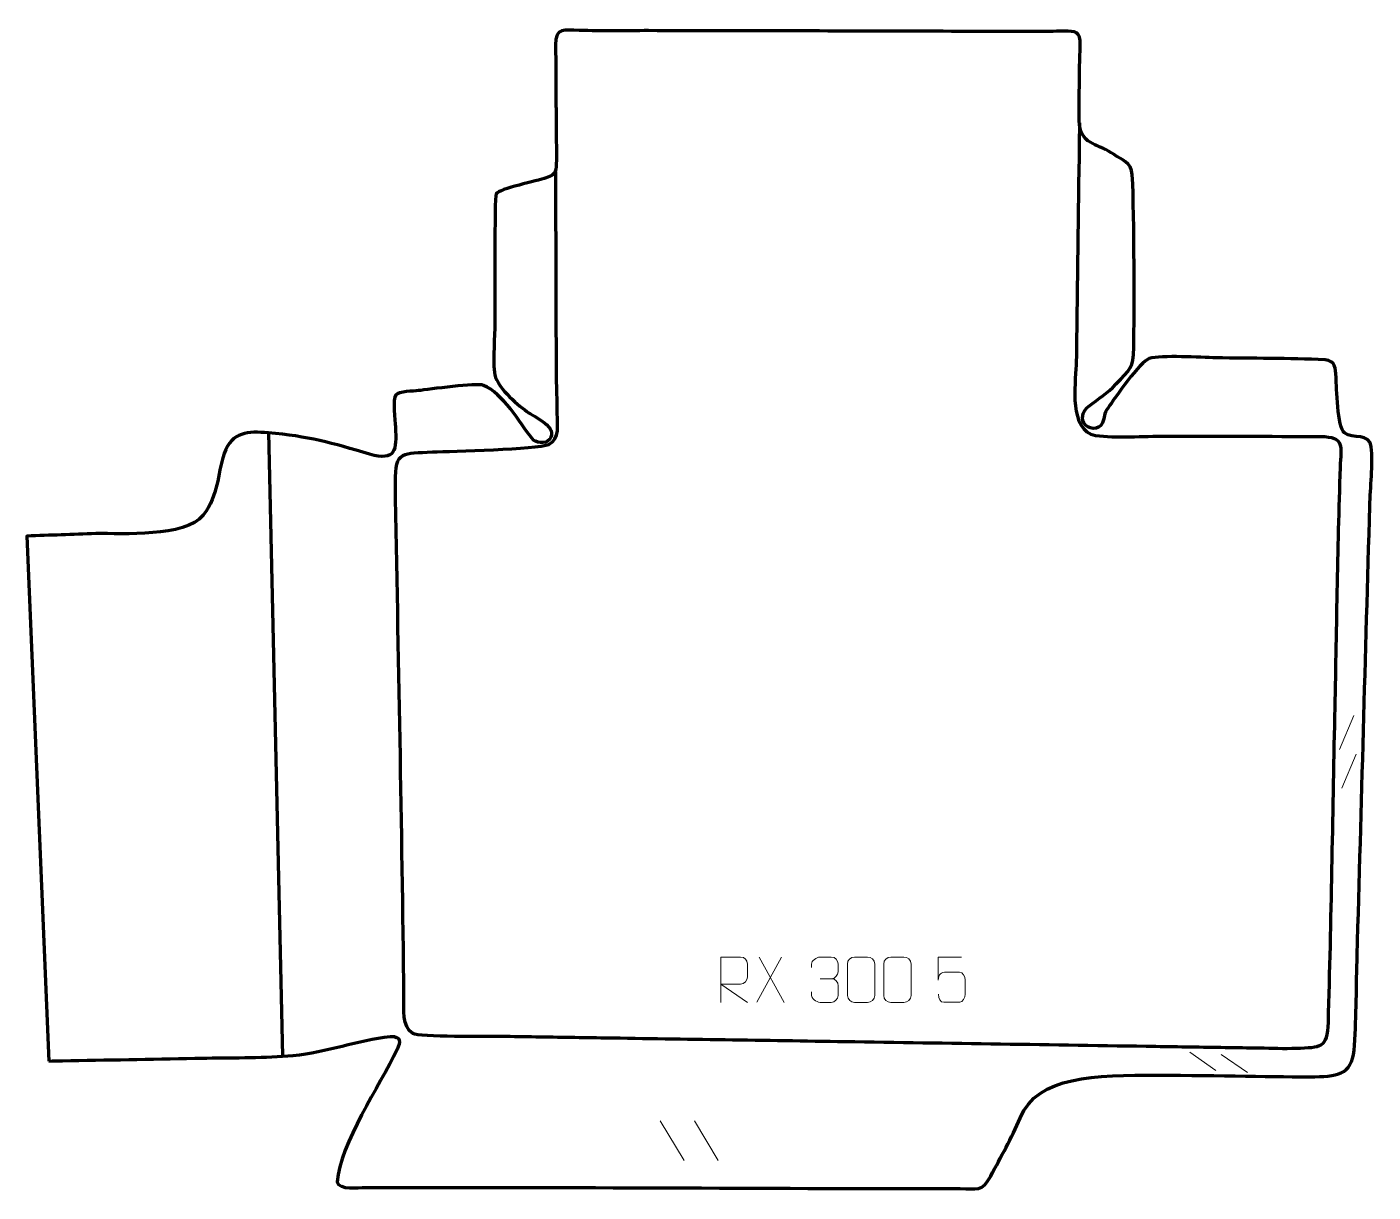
# Model space of a CAD drawing. Header units: millimetres. Extents: x 973 to 1715, y 6 to 649.
import ezdxf

# ---------------------------------------------------------------- set-up
doc = ezdxf.new("R2010")
doc.units = ezdxf.units.MM
doc.header["$MEASUREMENT"] = 0
doc.layers.add('layer 2', color=7, linetype='Continuous')
doc.layers.add('layer 3', color=7, linetype='Continuous')

msp = doc.modelspace()

# ---------------------------------------------------------------- linework, layer by layer
at = {"layer": 'layer 2', "color": 142, "lineweight": 158}
msp.add_open_spline([(1553.5263, 595.9842), (1553.4405, 589.6243), (1553.3547, 583.2643), (1553.2689, 576.9044), (1553.2689, 576.9044), (1552.7542, 538.7448), (1552.2395, 500.5852), (1551.7247, 462.4256), (1551.7247, 462.4256), (1551.1607, 451.7639), (1547.5693, 426.1063), (1562.3588, 423.6543), (1562.3588, 423.6543), (1573.574, 421.9325), (1589.1148, 423.3443), (1600.9325, 423.2989), (1600.9325, 423.2989), (1629.4375, 423.1895), (1657.942, 423.1598), (1686.4469, 423.0838), (1686.4469, 423.0838), (1700.231, 422.8121), (1697.707, 417.748), (1697.2825, 405.9905), (1697.2825, 405.9905), (1695.6495, 360.406), (1695.2162, 314.5038), (1694.2231, 268.8606), (1694.2231, 268.8606), (1693.0041, 212.5648), (1692.2899, 156.1425), (1690.5931, 99.8727), (1690.5931, 99.8727), (1690.1583, 85.4555), (1686.6666, 85.982), (1673.0758, 85.4807), (1673.0758, 85.4807), (1666.3544, 85.2327), (1659.597, 85.4757), (1652.8744, 85.6332), (1652.8744, 85.6332), (1640.1739, 85.8295), (1627.4734, 86.0259), (1614.7729, 86.2222), (1614.7729, 86.2222), (1608.4227, 86.3204), (1602.0724, 86.4186), (1595.7222, 86.5167), (1595.7222, 86.5167), (1538.57, 87.4003), (1481.4178, 88.2839), (1424.2656, 89.1675), (1424.2656, 89.1675), (1380.1313, 89.8498), (1335.9971, 90.5322), (1291.8629, 91.2145), (1291.8629, 91.2145), (1285.5127, 91.3127), (1279.1625, 91.4108), (1272.8122, 91.509), (1272.8122, 91.509), (1260.1117, 91.7054), (1247.4112, 91.9017), (1234.7107, 92.0981), (1234.7107, 92.0981), (1227.7391, 92.1445), (1189.1431, 91.7109), (1185.8761, 93.718), (1185.8761, 93.718), (1179.6209, 97.5609), (1180.9866, 107.3335), (1180.923, 113.785), (1180.923, 113.785), (1179.9351, 208.3666), (1177.8269, 303.0358), (1176.2162, 397.6215), (1176.2162, 397.6215), (1176.2545, 415.658), (1180.2407, 413.6947), (1196.7666, 414.5068), (1196.7666, 414.5068), (1207.5496, 415.0047), (1254.051, 415.9512), (1260.8935, 418.7229), (1260.8935, 418.7229), (1267.0568, 421.8089), (1265.6316, 429.7067), (1265.5045, 435.5747), (1265.5045, 435.5747), (1264.7576, 470.0567), (1264.9805, 504.9853), (1264.7915, 539.5171), (1264.7915, 539.5171), (1264.7378, 549.3375), (1264.6841, 559.1578), (1264.6304, 568.9782)], degree=3, knots=[0, 0, 0, 0, 0.04, 0.04, 0.04, 0.04, 0.08, 0.08, 0.08, 0.08, 0.12, 0.12, 0.12, 0.12, 0.16, 0.16, 0.16, 0.16, 0.2, 0.2, 0.2, 0.2, 0.24, 0.24, 0.24, 0.24, 0.28, 0.28, 0.28, 0.28, 0.32, 0.32, 0.32, 0.32, 0.36, 0.36, 0.36, 0.36, 0.4, 0.4, 0.4, 0.4, 0.44, 0.44, 0.44, 0.44, 0.48, 0.48, 0.48, 0.48, 0.52, 0.52, 0.52, 0.52, 0.56, 0.56, 0.56, 0.56, 0.6, 0.6, 0.6, 0.6, 0.64, 0.64, 0.64, 0.64, 0.68, 0.68, 0.68, 0.68, 0.72, 0.72, 0.72, 0.72, 0.76, 0.76, 0.76, 0.76, 0.8, 0.8, 0.8, 0.8, 0.84, 0.84, 0.84, 0.84, 0.88, 0.88, 0.88, 0.88, 0.92, 0.92, 0.92, 0.92, 1, 1, 1, 1], dxfattribs=at)
msp.add_open_spline([(1106.2158, 425.2395), (1106.2158, 425.2395), (1113.9764, 81.2397), (1113.9764, 81.2397)], degree=3, dxfattribs=at)
at = {"layer": 'layer 2', "color": 142, "lineweight": 9}
for points in [[(1704.9175, 269.1134), (1704.9175, 269.1134), (1696.9218, 250.4075), (1696.9218, 250.4075)], [(1706.1448, 247.8271), (1706.1448, 247.8271), (1698.1491, 229.1212), (1698.1491, 229.1212)], [(1389.2385, 135.891), (1389.2385, 135.891), (1375.4979, 110.9952), (1375.4979, 110.9952)], [(1376.9525, 135.891), (1376.9525, 135.891), (1390.6931, 110.9375), (1390.6931, 110.9375)], [(1410.4406, 123.9615), (1410.4406, 123.9615), (1416.637, 123.9615), (1416.637, 123.9615)], [(1614.423, 83.4565), (1614.423, 83.4565), (1628.8058, 73.3699), (1628.8058, 73.3699)], [(1631.7531, 82.2365), (1631.7531, 82.2365), (1646.1359, 72.1499), (1646.1359, 72.1499)], [(1322.2897, 45.5555), (1322.2897, 45.5555), (1335.4496, 23.6891), (1335.4496, 23.6891)], [(1322.2897, 45.5555), (1322.2897, 45.5555), (1335.4496, 23.6891), (1335.4496, 23.6891)], [(1341.1605, 45.5555), (1341.1605, 45.5555), (1354.3205, 23.6891), (1354.3205, 23.6891)], [(1341.1605, 45.5555), (1341.1605, 45.5555), (1354.3205, 23.6891), (1354.3205, 23.6891)]]:
    msp.add_open_spline(points, degree=3, dxfattribs=at)
for points, knots in [([(1355.7634, 110.9375), (1355.7634, 110.9375), (1355.7634, 135.891), (1355.7634, 135.891), (1355.7634, 135.891), (1359.3582, 135.891), (1362.9537, 135.891), (1366.5489, 135.891), (1366.5489, 135.891), (1368.8742, 135.8533), (1370.4315, 134.3633), (1370.4274, 131.9969), (1370.4274, 131.9969), (1370.427, 129.9614), (1370.427, 126.902), (1370.4274, 124.866), (1370.4274, 124.866), (1370.4209, 122.9905), (1368.6086, 121.0487), (1366.5991, 121.0296), (1366.5991, 121.0296), (1366.5991, 121.0296), (1355.7634, 121.0296), (1355.7634, 121.0296), (1355.7634, 121.0296), (1355.7634, 121.0296), (1370.4181, 110.9375), (1370.4181, 110.9375)], [0, 0, 0, 0, 0.125, 0.125, 0.125, 0.125, 0.25, 0.25, 0.25, 0.25, 0.375, 0.375, 0.375, 0.375, 0.5, 0.5, 0.5, 0.5, 0.625, 0.625, 0.625, 0.625, 0.75, 0.75, 0.75, 0.75, 1, 1, 1, 1]), ([(1405.7309, 130.2067), (1405.7309, 130.2067), (1405.7309, 132.0639), (1405.7309, 132.0639), (1405.7309, 132.0639), (1405.7166, 133.8058), (1408.3811, 135.9239), (1410.4402, 135.9012), (1410.4402, 135.9012), (1412.5043, 135.9012), (1414.5683, 135.9012), (1416.632, 135.9012), (1416.632, 135.9012), (1418.8265, 135.91), (1420.4248, 134.0632), (1420.4692, 132.1511), (1420.4692, 132.1511), (1420.4688, 130.716), (1420.4688, 129.2809), (1420.4692, 127.8454), (1420.4692, 127.8454), (1420.4206, 126.1919), (1418.818, 123.9619), (1416.6197, 123.9719), (1416.6197, 123.9719), (1418.8234, 123.9607), (1420.4314, 122.1575), (1420.4854, 120.098), (1420.4854, 120.098), (1420.485, 118.3133), (1420.485, 116.5286), (1420.4854, 114.7435), (1420.4854, 114.7435), (1420.4955, 112.6821), (1418.4406, 110.919), (1416.6197, 110.9271), (1416.6197, 110.9271), (1414.5544, 110.9274), (1412.4892, 110.9274), (1410.4236, 110.9271), (1410.4236, 110.9271), (1408.255, 110.9386), (1405.724, 113.3388), (1405.7054, 114.8006), (1405.7054, 114.8006), (1405.7054, 114.8006), (1405.7054, 116.7092), (1405.7054, 116.7092)], [0, 0, 0, 0, 0.07692308, 0.07692308, 0.07692308, 0.07692308, 0.15384615, 0.15384615, 0.15384615, 0.15384615, 0.23076923, 0.23076923, 0.23076923, 0.23076923, 0.30769231, 0.30769231, 0.30769231, 0.30769231, 0.38461538, 0.38461538, 0.38461538, 0.38461538, 0.46153846, 0.46153846, 0.46153846, 0.46153846, 0.53846154, 0.53846154, 0.53846154, 0.53846154, 0.61538462, 0.61538462, 0.61538462, 0.61538462, 0.69230769, 0.69230769, 0.69230769, 0.69230769, 0.76923077, 0.76923077, 0.76923077, 0.76923077, 0.84615385, 0.84615385, 0.84615385, 0.84615385, 1, 1, 1, 1]), ([(1429.5148, 135.9135), (1431.8809, 135.9135), (1434.2474, 135.9135), (1436.6139, 135.9135), (1436.6139, 135.9135), (1438.5944, 135.9491), (1440.6204, 134.4548), (1440.6475, 132.0127), (1440.6475, 132.0127), (1440.6471, 126.2553), (1440.6471, 120.4975), (1440.6475, 114.7393), (1440.6475, 114.7393), (1440.5054, 112.4117), (1438.799, 110.9294), (1436.6139, 110.9186), (1436.6139, 110.9186), (1434.2415, 110.919), (1431.8691, 110.919), (1429.4971, 110.9186), (1429.4971, 110.9186), (1427.5386, 110.813), (1425.5322, 112.7009), (1425.5436, 114.7219), (1425.5436, 114.7219), (1425.544, 120.5025), (1425.544, 126.2828), (1425.5436, 132.0626), (1425.5436, 132.0626), (1425.5479, 134.2046), (1427.325, 135.9271), (1429.5148, 135.9135)], [0, 0, 0, 0, 0.11111111, 0.11111111, 0.11111111, 0.11111111, 0.22222222, 0.22222222, 0.22222222, 0.22222222, 0.33333333, 0.33333333, 0.33333333, 0.33333333, 0.44444444, 0.44444444, 0.44444444, 0.44444444, 0.55555556, 0.55555556, 0.55555556, 0.55555556, 0.66666667, 0.66666667, 0.66666667, 0.66666667, 0.77777778, 0.77777778, 0.77777778, 0.77777778, 1, 1, 1, 1]), ([(1449.5148, 135.9135), (1451.8809, 135.9135), (1454.2474, 135.9135), (1456.6139, 135.9135), (1456.6139, 135.9135), (1458.5944, 135.9491), (1460.6204, 134.4548), (1460.6475, 132.0127), (1460.6475, 132.0127), (1460.6471, 126.2553), (1460.6471, 120.4975), (1460.6475, 114.7393), (1460.6475, 114.7393), (1460.5054, 112.4117), (1458.799, 110.9294), (1456.6139, 110.9186), (1456.6139, 110.9186), (1454.2415, 110.919), (1451.8691, 110.919), (1449.4971, 110.9186), (1449.4971, 110.9186), (1447.5386, 110.813), (1445.5322, 112.7009), (1445.5436, 114.7219), (1445.5436, 114.7219), (1445.544, 120.5025), (1445.544, 126.2828), (1445.5436, 132.0626), (1445.5436, 132.0626), (1445.5479, 134.2046), (1447.325, 135.9271), (1449.5148, 135.9135)], [0, 0, 0, 0, 0.11111111, 0.11111111, 0.11111111, 0.11111111, 0.22222222, 0.22222222, 0.22222222, 0.22222222, 0.33333333, 0.33333333, 0.33333333, 0.33333333, 0.44444444, 0.44444444, 0.44444444, 0.44444444, 0.55555556, 0.55555556, 0.55555556, 0.55555556, 0.66666667, 0.66666667, 0.66666667, 0.66666667, 0.77777778, 0.77777778, 0.77777778, 0.77777778, 1, 1, 1, 1]), ([(1488.4896, 135.869), (1488.4896, 135.869), (1475.6379, 135.869), (1475.6379, 135.869), (1475.6379, 135.869), (1475.6382, 131.6384), (1475.6382, 127.4075), (1475.6379, 123.1763), (1475.6379, 123.1763), (1475.6376, 126.4864), (1477.2685, 127.5582), (1480.0806, 127.6187), (1480.0806, 127.6187), (1482.5202, 127.619), (1484.9597, 127.619), (1487.3989, 127.6187), (1487.3989, 127.6187), (1489.0487, 127.6255), (1490.5236, 125.245), (1490.5521, 123.1763), (1490.5521, 123.1763), (1490.5518, 120.589), (1490.5518, 118.0013), (1490.5521, 115.4137), (1490.5521, 115.4137), (1490.5983, 113.4543), (1489.0989, 111.018), (1487.473, 110.9595), (1487.473, 110.9595), (1485.5165, 110.9598), (1480.6215, 110.9598), (1478.6645, 110.9595), (1478.6645, 110.9595), (1476.819, 110.9507), (1475.7119, 112.9154), (1475.6911, 115.4666)], [0, 0, 0, 0, 0.1, 0.1, 0.1, 0.1, 0.2, 0.2, 0.2, 0.2, 0.3, 0.3, 0.3, 0.3, 0.4, 0.4, 0.4, 0.4, 0.5, 0.5, 0.5, 0.5, 0.6, 0.6, 0.6, 0.6, 0.7, 0.7, 0.7, 0.7, 0.8, 0.8, 0.8, 0.8, 1, 1, 1, 1])]:
    msp.add_open_spline(points, degree=3, knots=knots, dxfattribs=at)
at = {"layer": 'layer 3', "color": 242, "lineweight": 158}
msp.add_open_spline([(985.0105, 78.5729), (985.0105, 78.5729), (973.0159, 368.1148), (973.0159, 368.1148), (973.0159, 368.1148), (985.6676, 368.5682), (998.3194, 369.0215), (1010.9711, 369.4749), (1010.9711, 369.4749), (1026.168, 369.6989), (1059.8591, 367.2923), (1070.295, 379.5952), (1070.295, 379.5952), (1079.0479, 391.7834), (1077.6088, 400.728), (1081.857, 413.7014), (1081.857, 413.7014), (1086.1676, 425.7788), (1094.8381, 425.8986), (1106.2207, 425.1137), (1106.2207, 425.1137), (1127.8441, 423.1609), (1141.4245, 419.5687), (1161.963, 413.2201), (1161.963, 413.2201), (1176.5855, 409.4454), (1176.9386, 415.1276), (1176.2411, 428.3526), (1176.2411, 428.3526), (1176.071, 431.5768), (1174.5939, 443.9437), (1176.4776, 446.0164), (1176.4776, 446.0164), (1178.2202, 447.9338), (1186.1955, 448.0752), (1188.9258, 448.3533), (1188.9258, 448.3533), (1194.8082, 449.0104), (1221.1365, 452.7523), (1224.8146, 451.2574), (1224.8146, 451.2574), (1235.7234, 446.8237), (1244.6898, 430.7944), (1251.6635, 421.881), (1251.6635, 421.881), (1253.4414, 419.6086), (1258.8458, 418.5889), (1261.1452, 421.4099), (1261.1452, 421.4099), (1266.6138, 428.1188), (1253.0457, 433.6655), (1248.7759, 436.7719), (1248.7759, 436.7719), (1242.7341, 441.2471), (1231.5268, 450.7738), (1230.8069, 458.5964), (1230.8069, 458.5964), (1230.1127, 467.1636), (1231.0213, 477.3079), (1231.1067, 486.126), (1231.1067, 486.126), (1231.1382, 494.1431), (1230.7815, 555.0942), (1231.7456, 556.8095), (1231.7456, 556.8095), (1233.4019, 559.7563), (1254.7618, 564.0931), (1259.3506, 565.6656), (1259.3506, 565.6656), (1265.0615, 567.7568), (1264.8738, 569.7458), (1265.0121, 575.4823), (1265.0121, 575.4823), (1265.1723, 582.1225), (1264.8318, 589.3219), (1264.8236, 596.0824), (1264.8236, 596.0824), (1264.8186, 600.2065), (1264.8158, 604.3305), (1264.808, 608.4546), (1264.808, 608.4546), (1264.7839, 618.7244), (1264.736, 628.8072), (1264.5442, 639.0794), (1264.5442, 639.0794), (1264.6667, 648.9684), (1269.3427, 647.2394), (1277.6582, 647.0212), (1277.6582, 647.0212), (1290.3616, 646.6878), (1303.0947, 646.9214), (1315.8033, 646.9054), (1315.8033, 646.9054), (1341.1782, 646.8584), (1366.5531, 646.8114), (1391.928, 646.7644), (1391.928, 646.7644), (1440.4449, 646.6745), (1489.0067, 646.4362), (1537.5181, 646.4964), (1537.5181, 646.4964), (1540.8855, 646.5006), (1549.512, 647.3074), (1551.9721, 645.6964), (1551.9721, 645.6964), (1554.9078, 643.7739), (1553.7304, 635.4597), (1553.6684, 632.1239), (1553.6684, 632.1239), (1553.4668, 619.8164), (1553.3093, 607.1932), (1553.4575, 594.8985), (1553.4575, 594.8985), (1555.4296, 583.2056), (1564.2769, 584.7099), (1572.6579, 578.5155), (1572.6579, 578.5155), (1576.5846, 575.6134), (1582.2589, 574.6042), (1582.6434, 567.31), (1582.6434, 567.31), (1583.9157, 543.1726), (1583.7036, 490.7294), (1583.4864, 472.1646), (1583.4864, 472.1646), (1583.3481, 460.3357), (1581.2588, 460.1099), (1573.7992, 452.0509), (1573.7992, 452.0509), (1568.6089, 446.4436), (1564.5643, 444.2947), (1558.462, 439.6149), (1558.462, 439.6149), (1556.0667, 437.778), (1554.0906, 433.9703), (1555.9427, 430.6316), (1555.9427, 430.6316), (1558.0733, 426.7909), (1564.2414, 426.2454), (1566.1658, 430.496), (1566.1658, 430.496), (1567.7663, 434.0311), (1566.5751, 435.0486), (1569.2975, 438.9247), (1569.2975, 438.9247), (1572.914, 444.0739), (1587.0404, 464.5424), (1592.0415, 466.0557), (1592.0415, 466.0557), (1598.6791, 468.0642), (1620.4089, 466.608), (1628.6906, 466.4465), (1628.6906, 466.4465), (1648.6892, 466.095), (1669.0119, 466.2567), (1688.96, 465.3298), (1688.96, 465.3298), (1694.8893, 464.4722), (1694.6684, 461.0143), (1695.0029, 455.5926), (1695.0029, 455.5926), (1695.2892, 450.1483), (1695.8324, 427.9419), (1699.6559, 425.0384), (1699.6559, 425.0384), (1704.2621, 421.5406), (1713.5423, 425.2104), (1714.4742, 417.304), (1714.4742, 417.304), (1715.4512, 407.8703), (1713.9517, 394.6647), (1713.663, 384.7241), (1713.663, 384.7241), (1711.2662, 302.1174), (1709.0241, 219.5035), (1706.6809, 136.8947), (1706.6809, 136.8947), (1706.2165, 120.4629), (1706.2275, 103.5472), (1705.2734, 87.1928), (1705.2734, 87.1928), (1704.3821, 71.9146), (1697.635, 70.0458), (1683.2561, 69.9258), (1683.2561, 69.9258), (1663.6521, 69.7622), (1629.9139, 70.7106), (1596.9614, 70.7557), (1596.9614, 70.7557), (1561.9785, 70.8036), (1530.395, 70.5174), (1520.7767, 47.1172), (1520.7767, 47.1172), (1516.166, 35.9), (1510.1067, 25.7354), (1504.5521, 15.0652), (1504.5521, 15.0652), (1499.9775, 6.2773), (1496.7681, 8.0937), (1487.6529, 8.2238), (1487.6529, 8.2238), (1482.4739, 8.2978), (1477.2734, 8.2952), (1472.0929, 8.2971), (1472.0929, 8.2971), (1367.9334, 8.142), (1263.7171, 9.2047), (1159.5784, 8.7781), (1159.5784, 8.7781), (1155.9636, 8.7633), (1145.112, 7.2515), (1144.1066, 11.9807), (1144.1066, 11.9807), (1145.4729, 32.6407), (1167.7396, 65.2908), (1177.1552, 84.8444), (1177.1552, 84.8444), (1179.2328, 89.1591), (1179.5743, 92.2343), (1173.5029, 92.1056), (1173.5029, 92.1056), (1155.292, 90.23), (1138.6382, 83.4367), (1119.7884, 81.6373), (1119.7884, 81.6373), (1104.6264, 80.1898), (1087.6914, 80.4965), (1072.3134, 80.2085), (1072.3134, 80.2085), (1070.0994, 80.167), (1067.8855, 80.1256), (1065.6715, 80.0841), (1065.6715, 80.0841), (1041.315, 79.6277), (1016.9586, 79.1714), (992.6021, 78.7151), (992.6021, 78.7151), (990.0716, 78.6677), (987.541, 78.6203), (985.0105, 78.5729)], degree=3, knots=[0, 0, 0, 0, 0.01639344, 0.01639344, 0.01639344, 0.01639344, 0.03278689, 0.03278689, 0.03278689, 0.03278689, 0.04918033, 0.04918033, 0.04918033, 0.04918033, 0.06557377, 0.06557377, 0.06557377, 0.06557377, 0.08196721, 0.08196721, 0.08196721, 0.08196721, 0.09836066, 0.09836066, 0.09836066, 0.09836066, 0.1147541, 0.1147541, 0.1147541, 0.1147541, 0.13114754, 0.13114754, 0.13114754, 0.13114754, 0.14754098, 0.14754098, 0.14754098, 0.14754098, 0.16393443, 0.16393443, 0.16393443, 0.16393443, 0.18032787, 0.18032787, 0.18032787, 0.18032787, 0.19672131, 0.19672131, 0.19672131, 0.19672131, 0.21311475, 0.21311475, 0.21311475, 0.21311475, 0.2295082, 0.2295082, 0.2295082, 0.2295082, 0.24590164, 0.24590164, 0.24590164, 0.24590164, 0.26229508, 0.26229508, 0.26229508, 0.26229508, 0.27868852, 0.27868852, 0.27868852, 0.27868852, 0.29508197, 0.29508197, 0.29508197, 0.29508197, 0.31147541, 0.31147541, 0.31147541, 0.31147541, 0.32786885, 0.32786885, 0.32786885, 0.32786885, 0.3442623, 0.3442623, 0.3442623, 0.3442623, 0.36065574, 0.36065574, 0.36065574, 0.36065574, 0.37704918, 0.37704918, 0.37704918, 0.37704918, 0.39344262, 0.39344262, 0.39344262, 0.39344262, 0.40983607, 0.40983607, 0.40983607, 0.40983607, 0.42622951, 0.42622951, 0.42622951, 0.42622951, 0.44262295, 0.44262295, 0.44262295, 0.44262295, 0.45901639, 0.45901639, 0.45901639, 0.45901639, 0.47540984, 0.47540984, 0.47540984, 0.47540984, 0.49180328, 0.49180328, 0.49180328, 0.49180328, 0.50819672, 0.50819672, 0.50819672, 0.50819672, 0.52459016, 0.52459016, 0.52459016, 0.52459016, 0.54098361, 0.54098361, 0.54098361, 0.54098361, 0.55737705, 0.55737705, 0.55737705, 0.55737705, 0.57377049, 0.57377049, 0.57377049, 0.57377049, 0.59016393, 0.59016393, 0.59016393, 0.59016393, 0.60655738, 0.60655738, 0.60655738, 0.60655738, 0.62295082, 0.62295082, 0.62295082, 0.62295082, 0.63934426, 0.63934426, 0.63934426, 0.63934426, 0.6557377, 0.6557377, 0.6557377, 0.6557377, 0.67213115, 0.67213115, 0.67213115, 0.67213115, 0.68852459, 0.68852459, 0.68852459, 0.68852459, 0.70491803, 0.70491803, 0.70491803, 0.70491803, 0.72131148, 0.72131148, 0.72131148, 0.72131148, 0.73770492, 0.73770492, 0.73770492, 0.73770492, 0.75409836, 0.75409836, 0.75409836, 0.75409836, 0.7704918, 0.7704918, 0.7704918, 0.7704918, 0.78688525, 0.78688525, 0.78688525, 0.78688525, 0.80327869, 0.80327869, 0.80327869, 0.80327869, 0.81967213, 0.81967213, 0.81967213, 0.81967213, 0.83606557, 0.83606557, 0.83606557, 0.83606557, 0.85245902, 0.85245902, 0.85245902, 0.85245902, 0.86885246, 0.86885246, 0.86885246, 0.86885246, 0.8852459, 0.8852459, 0.8852459, 0.8852459, 0.90163934, 0.90163934, 0.90163934, 0.90163934, 0.91803279, 0.91803279, 0.91803279, 0.91803279, 0.93442623, 0.93442623, 0.93442623, 0.93442623, 0.95081967, 0.95081967, 0.95081967, 0.95081967, 0.96721311, 0.96721311, 0.96721311, 0.96721311, 1, 1, 1, 1], dxfattribs=at)

doc.saveas('drawing.dxf')
